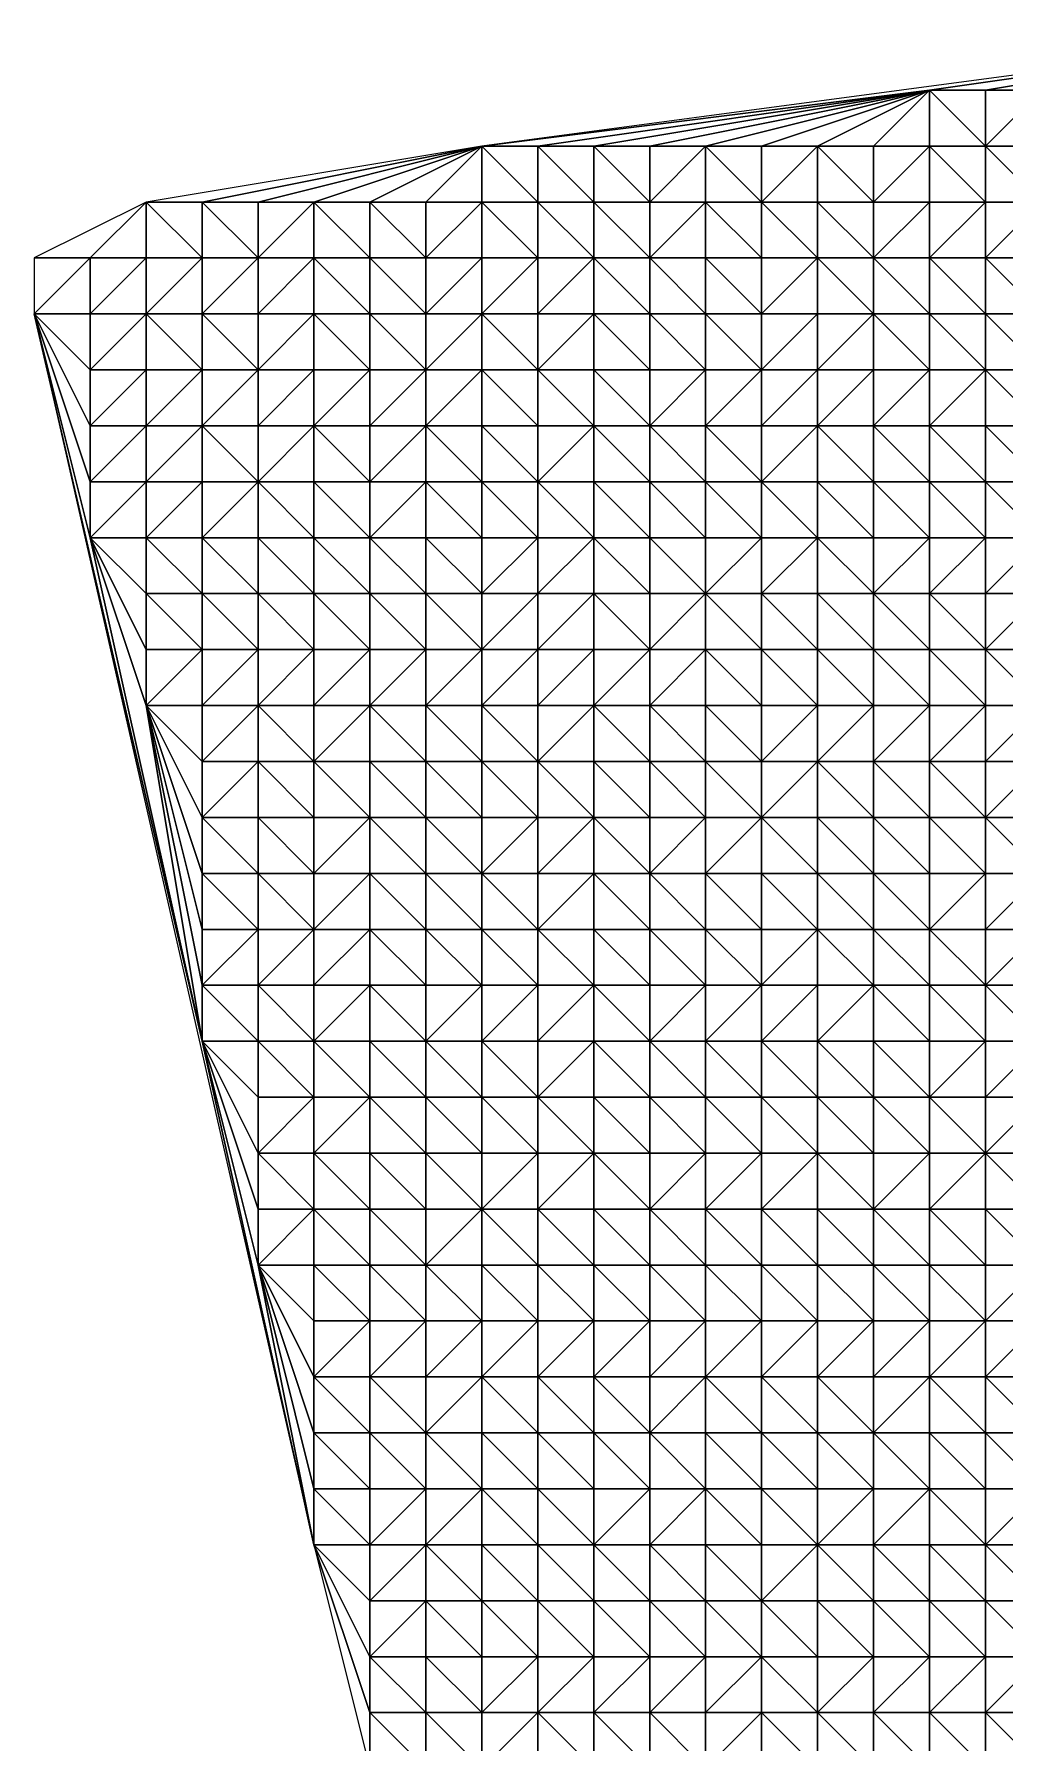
# Model space of a CAD drawing. Extents: x -43 to 22, y -21 to 35.
# Drawn here: x -43 to -25.65, y 0.46 to 31 of the extents above; entities that cross this region are included whole.
import ezdxf

# ---------------------------------------------------------------- set-up
doc = ezdxf.new("R2010")
doc.units = 0
doc.layers.get('0').update_dxf_attribs({"color": 254, "linetype": 'CONTINUOUS'})

msp = doc.modelspace()

# ---------------------------------------------------------------- meshes
at = {"color": 3}
mesh = msp.add_polyface(dxfattribs=at)
corners = [(-24, 25, -2.109), (-24, 26, -2.065), (-25, 26, -2.137), (-25, 25, -2.178), (-26, 26, -2.211), (-26, 25, -2.247), (-27, 26, -2.287), (-27, 25, -2.326), (-28, 26, -2.368), (-28, 25, -2.407), (-29, 25, -2.482), (-24, 29, -1.92), (-24, 30, -1.875), (-25, 30, -1.941), (-25, 29, -1.998), (-26, 29, -2.077), (-25, 28, -2.044), (-26, 28, -2.121), (-26, 27, -2.166), (-27, 27, -2.242), (-24, 28, -1.969), (-25, 27, -2.093), (-24, 27, -2.016), (-26, 30, -2.032), (-27, 30, -2.168), (-27, 29, -2.147), (-28, 29, -2.214), (-28, 28, -2.274), (-29, 29, -2.291), (-27, 28, -2.195), (-28, 27, -2.322), (-20, 31, -1.811), (-35, 29, -2.703), (-25, 24, -2.218), (-27, 24, -2.357), (-29, 28, -2.348), (-29, 27, -2.397), (-28, 24, -2.435), (-26, 24, -2.284)]
mesh.append_faces([[corners[k] for k in face] for face in [(3, 2, 4), (3, 4, 5), (5, 4, 6), (5, 6, 7), (7, 6, 8), (7, 8, 9), (9, 8, 10), (4, 19, 6), (27, 26, 28), (26, 24, 28), (19, 29, 30), (19, 30, 6), (6, 30, 8), (29, 27, 30), (3, 5, 33), (5, 7, 34), (27, 35, 30), (30, 36, 8), (7, 9, 37), (38, 5, 34)]], dxfattribs={"color": 70})
mesh.append_faces([[corners[k] for k in face] for face in [(0, 1, 2), (0, 2, 3), (11, 12, 13), (11, 13, 14), (14, 13, 15), (14, 15, 16), (16, 15, 17), (16, 17, 18), (18, 17, 19), (18, 19, 4), (20, 14, 16), (21, 22, 16), (21, 16, 18), (13, 23, 15), (15, 23, 24), (15, 24, 25), (25, 24, 26), (25, 26, 27), (15, 25, 17), (17, 25, 29), (17, 29, 19), (25, 27, 29), (24, 31, 32), (21, 18, 2), (2, 18, 4), (2, 1, 21)]], dxfattribs={"color": 80})
mesh = msp.add_polyface(dxfattribs=at)
corners = [(-20, 28, -1.76), (-20, 29, -1.708), (-21, 29, -1.76), (-21, 28, -1.803), (-22, 29, -1.809), (-22, 28, -1.848), (-23, 29, -1.855), (-23, 28, -1.9), (-24, 28, -1.969), (-23, 27, -1.94), (-24, 27, -2.016), (-23, 26, -1.988), (-24, 26, -2.065), (-24, 25, -2.109), (-20, 27, -1.811), (-21, 27, -1.853), (-21, 26, -1.894), (-22, 26, -1.931), (-22, 25, -1.969), (-23, 25, -2.035), (-21, 30, -1.714), (-20, 26, -1.856), (-21, 25, -1.932), (-22, 30, -1.76), (-20, 31, -1.811), (-23, 30, -1.814), (-24, 30, -1.875), (-24, 29, -1.92), (-22, 27, -1.888), (-25, 29, -1.998), (-25, 27, -2.093), (-25, 28, -2.044), (-25, 30, -1.941), (-26, 30, -2.032), (-27, 30, -2.168)]
mesh.append_faces([[corners[k] for k in face] for face in [(0, 1, 2), (0, 2, 3), (1, 20, 2), (2, 20, 23), (23, 20, 24), (23, 24, 25), (0, 3, 15), (2, 23, 4)]], dxfattribs={"color": 3})
mesh.append_faces([[corners[k] for k in face] for face in [(3, 2, 4), (3, 4, 5), (5, 4, 6), (5, 6, 7), (7, 6, 8), (7, 8, 9), (9, 8, 10), (9, 10, 11), (11, 10, 12), (11, 12, 13), (14, 15, 16), (16, 15, 17), (16, 17, 18), (18, 17, 19), (21, 16, 22), (22, 16, 18), (25, 24, 26), (25, 26, 27), (15, 3, 28), (15, 28, 17), (17, 28, 9), (17, 9, 11), (4, 23, 25), (4, 25, 6), (6, 25, 27), (6, 27, 8), (8, 27, 29), (3, 5, 28), (28, 5, 7), (28, 7, 9), (12, 10, 30), (17, 11, 19), (19, 11, 13), (8, 31, 10), (26, 24, 32), (32, 24, 33), (33, 24, 34)]], dxfattribs={"color": 80})
mesh = msp.add_polyface(dxfattribs=at)
corners = [(-28, 25, -2.407), (-29, 25, -2.482), (-29, 24, -2.515), (-28, 28, -2.274), (-29, 29, -2.291), (-29, 28, -2.348), (-30, 28, -2.428), (-29, 27, -2.397), (-30, 27, -2.473), (-30, 26, -2.516), (-31, 27, -2.553), (-31, 26, -2.593), (-32, 27, -2.624), (-32, 26, -2.666), (-33, 27, -2.696), (-27, 30, -2.168), (-30, 29, -2.371), (-31, 29, -2.456), (-31, 28, -2.507), (-32, 28, -2.581), (-33, 28, -2.653), (-35, 29, -2.703), (-34, 29, -2.688), (-28, 27, -2.322), (-28, 26, -2.368), (-29, 26, -2.444), (-30, 25, -2.555), (-30, 24, -2.591), (-32, 29, -2.537), (-33, 29, -2.609), (-31, 25, -2.629), (-31, 24, -2.667), (-32, 25, -2.71), (-33, 26, -2.741), (-33, 25, -2.783), (-32, 24, -2.749), (-33, 24, -2.827)]
mesh.append_faces([[corners[k] for k in face] for face in [(11, 10, 12), (11, 12, 13), (13, 12, 14), (12, 19, 20), (19, 17, 28), (29, 15, 22), (10, 8, 18), (26, 11, 30), (26, 30, 31), (12, 10, 18), (32, 30, 13), (13, 30, 11), (13, 33, 32), (32, 33, 34), (32, 34, 35), (35, 34, 36), (35, 30, 32)]], dxfattribs={"color": 60})
mesh.append_faces([[corners[k] for k in face] for face in [(0, 1, 2), (3, 4, 5), (5, 4, 6), (5, 6, 7), (7, 6, 8), (7, 8, 9), (9, 8, 10), (9, 10, 11), (4, 15, 16), (4, 16, 6), (6, 16, 17), (6, 17, 18), (18, 17, 19), (18, 19, 12), (23, 5, 7), (24, 7, 25), (24, 25, 1), (1, 25, 26), (1, 26, 27), (28, 17, 15), (28, 15, 29), (28, 29, 19), (18, 8, 6), (16, 15, 17), (7, 9, 25), (25, 9, 26), (9, 11, 26)]], dxfattribs={"color": 70})
mesh.append_faces([[corners[k] for k in face] for face in [(15, 21, 22)]], dxfattribs={"color": 80})
mesh = msp.add_polyface(dxfattribs=at)
corners = [(-37, 26, -3.034), (-37, 27, -2.995), (-38, 27, -3.071), (-38, 26, -3.115), (-39, 26, -3.193), (-39, 25, -3.22), (-40, 26, -3.278), (-40, 25, -3.294), (-41, 26, -3.364), (-41, 25, -3.347), (-42, 25, -3.415), (-42, 24, -3.448), (-43, 26, -3.41), (-42, 23, -3.486), (-38, 28, -3.03), (-39, 28, -3.121), (-39, 27, -3.162), (-40, 28, -3.211), (-40, 27, -3.233), (-41, 28, -3.287), (-41, 27, -3.315), (-42, 27, -3.388), (-42, 26, -3.404), (-37, 25, -3.068), (-38, 25, -3.147), (-39, 24, -3.255), (-40, 24, -3.315), (-35, 29, -2.703), (-43, 27, -3.444), (-38, 24, -3.181), (-41, 24, -3.381)]
mesh.append_faces([[corners[k] for k in face] for face in [(0, 1, 2), (0, 2, 3), (3, 2, 4), (3, 4, 5), (5, 4, 6), (5, 6, 7), (14, 15, 16), (16, 15, 17), (16, 17, 18), (18, 17, 19), (18, 19, 20), (23, 3, 24), (24, 3, 5), (24, 5, 25), (25, 5, 26), (1, 14, 2), (14, 16, 2), (2, 16, 4), (18, 8, 6), (18, 6, 16), (16, 6, 4), (23, 24, 29), (29, 24, 25), (5, 7, 26)]], dxfattribs={"color": 2})
mesh.append_faces([[corners[k] for k in face] for face in [(7, 6, 8), (7, 8, 9), (9, 8, 10), (9, 10, 11), (11, 10, 12), (11, 12, 13), (20, 19, 21), (20, 21, 22), (22, 21, 12), (22, 12, 10), (19, 17, 27), (20, 8, 18), (19, 28, 21), (21, 28, 12), (10, 8, 22), (22, 8, 20), (26, 7, 30), (7, 9, 30), (30, 9, 11), (30, 11, 13)]], dxfattribs={"color": 40})
mesh.append_faces([[corners[k] for k in face] for face in [(27, 17, 15)]], dxfattribs={"color": 60})
mesh = msp.add_polyface(dxfattribs=at)
corners = [(-32, 26, -2.666), (-33, 27, -2.696), (-33, 26, -2.741), (-34, 26, -2.814), (-34, 25, -2.858), (-35, 26, -2.885), (-35, 25, -2.923), (-36, 25, -2.994), (-36, 24, -3.03), (-32, 27, -2.624), (-33, 28, -2.653), (-34, 28, -2.728), (-34, 27, -2.774), (-35, 28, -2.804), (-35, 27, -2.849), (-36, 27, -2.92), (-36, 26, -2.959), (-37, 27, -2.995), (-37, 26, -3.034), (-34, 29, -2.688), (-35, 29, -2.703), (-33, 29, -2.609), (-32, 28, -2.581), (-36, 28, -2.877), (-37, 28, -2.951), (-38, 28, -3.03), (-39, 28, -3.121), (-37, 25, -3.068), (-38, 26, -3.115), (-33, 24, -2.827), (-33, 25, -2.783), (-34, 24, -2.897), (-35, 24, -2.963), (-37, 24, -3.103), (-38, 24, -3.181)]
mesh.append_faces([[corners[k] for k in face] for face in [(6, 5, 7), (6, 7, 8), (16, 15, 17), (16, 17, 18), (15, 24, 17), (24, 20, 25), (25, 20, 26), (7, 16, 18), (7, 18, 27), (27, 18, 28), (32, 6, 8), (24, 25, 17), (7, 27, 33), (33, 27, 34)]], dxfattribs={"color": 2})
mesh.append_faces([[corners[k] for k in face] for face in [(0, 1, 2), (2, 1, 3), (2, 3, 4), (4, 3, 5), (4, 5, 6), (9, 10, 1), (1, 10, 11), (1, 11, 12), (12, 11, 13), (12, 13, 14), (14, 13, 15), (14, 15, 16), (19, 20, 11), (19, 11, 10), (21, 19, 10), (22, 21, 10), (1, 12, 3), (3, 12, 5), (13, 20, 23), (23, 20, 24), (23, 24, 15), (13, 23, 15), (20, 13, 11), (12, 14, 5), (5, 14, 16), (5, 16, 7), (29, 30, 4), (4, 30, 2), (29, 4, 31), (31, 4, 6), (31, 6, 32)]], dxfattribs={"color": 60})
mesh = msp.add_polyface(dxfattribs=at)
corners = [(-41, 19, -3.549), (-42, 22, -3.556), (-40, 13, -3.671), (-40, 14, -3.6), (-38, 14, -3.462), (-37, 14, -3.401), (-37, 15, -3.36), (-36, 14, -3.339), (-36, 15, -3.298), (-36, 19, -3.188), (-37, 19, -3.245), (-36, 18, -3.212), (-37, 18, -3.274), (-36, 17, -3.245), (-37, 17, -3.299), (-36, 16, -3.27), (-37, 16, -3.326), (-43, 26, -3.41), (-38, 4, -4.007), (-38, 19, -3.301), (-38, 18, -3.328), (-39, 19, -3.365), (-39, 18, -3.394), (-40, 18, -3.446), (-40, 17, -3.509), (-40, 16, -3.546), (-40, 15, -3.575), (-39, 15, -3.496), (-39, 14, -3.542), (-38, 17, -3.353), (-39, 17, -3.427), (-39, 16, -3.463), (-40, 19, -3.461), (-38, 16, -3.387), (-38, 15, -3.424)]
mesh.append_faces([[corners[k] for k in face] for face in [(9, 10, 11), (11, 10, 12), (13, 12, 14), (15, 14, 16), (10, 19, 20)]], dxfattribs={"color": 2})
mesh.append_faces([[corners[k] for k in face] for face in [(2, 17, 18)]], dxfattribs={"color": 30})
mesh.append_faces([[corners[k] for k in face] for face in [(0, 1, 2), (0, 2, 3), (4, 5, 6), (6, 5, 7), (6, 7, 8), (8, 16, 6), (20, 19, 21), (20, 21, 22), (22, 21, 23), (22, 23, 24), (24, 23, 0), (24, 0, 25), (25, 0, 26), (25, 26, 27), (27, 26, 3), (27, 3, 28), (14, 12, 20), (20, 12, 10), (14, 20, 29), (29, 20, 22), (29, 22, 30), (30, 22, 24), (30, 24, 31), (31, 24, 25), (31, 25, 27), (21, 32, 23), (23, 32, 0), (14, 29, 33), (33, 29, 30), (33, 30, 31), (14, 33, 16), (16, 33, 34), (16, 34, 6), (6, 34, 4), (33, 31, 34), (34, 31, 27), (34, 27, 28), (0, 3, 26), (4, 34, 28)]], dxfattribs={"color": 40})
mesh = msp.add_polyface(dxfattribs=at)
corners = [(-37, 20, -3.214), (-37, 21, -3.193), (-38, 21, -3.252), (-38, 20, -3.275), (-39, 21, -3.324), (-39, 20, -3.346), (-40, 21, -3.399), (-40, 20, -3.439), (-41, 21, -3.472), (-41, 20, -3.51), (-42, 22, -3.556), (-41, 19, -3.549), (-37, 23, -3.134), (-37, 24, -3.103), (-38, 24, -3.181), (-38, 23, -3.203), (-39, 23, -3.275), (-38, 22, -3.228), (-39, 22, -3.298), (-42, 23, -3.486), (-43, 26, -3.41), (-41, 23, -3.411), (-41, 22, -3.441), (-40, 23, -3.343), (-40, 22, -3.367), (-39, 24, -3.255), (-40, 24, -3.315), (-41, 24, -3.381), (-37, 22, -3.162), (-38, 19, -3.301), (-40, 19, -3.461), (-39, 19, -3.365), (-40, 13, -3.671)]
mesh.append_faces([[corners[k] for k in face] for face in [(0, 1, 2), (0, 2, 3), (3, 2, 4), (3, 4, 5), (12, 13, 14), (12, 14, 15), (15, 14, 16), (15, 16, 17), (17, 16, 18), (17, 18, 2), (2, 18, 4), (16, 24, 18), (25, 26, 16), (16, 26, 23), (14, 25, 16), (1, 17, 2), (28, 15, 17), (3, 29, 0), (3, 31, 29)]], dxfattribs={"color": 2})
mesh.append_faces([[corners[k] for k in face] for face in [(5, 4, 6), (5, 6, 7), (7, 6, 8), (7, 8, 9), (9, 8, 10), (9, 10, 11), (19, 20, 10), (19, 10, 21), (21, 10, 22), (21, 22, 23), (23, 22, 24), (23, 24, 16), (26, 27, 21), (21, 27, 19), (21, 23, 26), (18, 24, 4), (4, 24, 6), (8, 6, 22), (22, 6, 24), (8, 22, 10), (7, 30, 5), (5, 30, 31), (5, 31, 3), (10, 20, 32), (9, 11, 7), (7, 11, 30)]], dxfattribs={"color": 40})
mesh = msp.add_polyface(dxfattribs=at)
corners = [(-32, 23, -2.785), (-33, 24, -2.827), (-33, 23, -2.861), (-34, 23, -2.931), (-33, 22, -2.895), (-34, 22, -2.962), (-34, 21, -2.994), (-35, 21, -3.063), (-35, 20, -3.095), (-36, 21, -3.134), (-36, 20, -3.166), (-37, 21, -3.193), (-37, 20, -3.214), (-36, 24, -3.03), (-36, 25, -2.994), (-37, 24, -3.103), (-37, 23, -3.134), (-33, 21, -2.924), (-34, 20, -3.021), (-35, 19, -3.125), (-36, 19, -3.188), (-33, 20, -2.957), (-34, 19, -3.053), (-35, 24, -2.963), (-35, 23, -3), (-36, 23, -3.064), (-35, 22, -3.036), (-36, 22, -3.1), (-34, 24, -2.897), (-37, 22, -3.162), (-33, 19, -2.986), (-38, 22, -3.228), (-37, 19, -3.245), (-38, 23, -3.203), (-38, 19, -3.301)]
mesh.append_faces([[corners[k] for k in face] for face in [(6, 5, 7), (6, 7, 8), (8, 7, 9), (8, 9, 10), (10, 9, 11), (10, 11, 12), (13, 14, 15), (13, 15, 16), (17, 4, 6), (17, 6, 18), (18, 6, 8), (18, 8, 19), (19, 8, 20), (21, 17, 18), (21, 18, 22), (22, 18, 19), (23, 13, 24), (24, 13, 25), (24, 25, 26), (26, 25, 27), (26, 27, 7), (7, 27, 9), (3, 28, 23), (3, 23, 24), (3, 24, 5), (5, 24, 26), (5, 26, 7), (13, 16, 25), (25, 16, 29), (25, 29, 27), (27, 29, 9), (30, 21, 22), (9, 29, 11), (11, 29, 31), (8, 10, 20), (20, 10, 32), (16, 33, 29), (12, 34, 32), (12, 32, 10)]], dxfattribs={"color": 2})
mesh.append_faces([[corners[k] for k in face] for face in [(0, 1, 2), (2, 1, 3), (2, 3, 4), (4, 3, 5), (4, 5, 6), (1, 28, 3)]], dxfattribs={"color": 60})
mesh = msp.add_polyface(dxfattribs=at)
corners = [(-28, 20, -2.575), (-29, 21, -2.613), (-29, 20, -2.653), (-30, 21, -2.697), (-30, 20, -2.737), (-31, 21, -2.78), (-31, 20, -2.82), (-32, 20, -2.896), (-32, 19, -2.926), (-28, 23, -2.465), (-29, 24, -2.515), (-29, 23, -2.547), (-30, 23, -2.623), (-29, 22, -2.58), (-30, 22, -2.659), (-29, 25, -2.482), (-30, 24, -2.591), (-31, 24, -2.667), (-31, 23, -2.703), (-32, 24, -2.749), (-32, 23, -2.785), (-33, 24, -2.827), (-28, 22, -2.498), (-30, 25, -2.555), (-31, 25, -2.629), (-28, 21, -2.534), (-31, 22, -2.744), (-32, 22, -2.825), (-32, 21, -2.86), (-33, 22, -2.895), (-33, 21, -2.924), (-29, 19, -2.693), (-30, 19, -2.774), (-33, 20, -2.957), (-31, 19, -2.855), (-33, 23, -2.861), (-33, 19, -2.986)]
mesh.append_faces([[corners[k] for k in face] for face in [(8, 34, 6)]], dxfattribs={"color": 2})
mesh.append_faces([[corners[k] for k in face] for face in [(0, 1, 2), (2, 1, 3), (2, 3, 4), (4, 3, 5), (4, 5, 6), (6, 5, 7), (6, 7, 8), (11, 10, 12), (11, 12, 13), (13, 12, 14), (13, 14, 3), (3, 14, 5), (12, 16, 17), (12, 17, 18), (18, 17, 19), (18, 19, 20), (20, 19, 21), (16, 23, 17), (17, 24, 19), (1, 13, 3), (12, 18, 14), (14, 18, 26), (14, 26, 5), (5, 26, 27), (5, 27, 28), (28, 27, 29), (28, 29, 30), (18, 20, 26), (26, 20, 27), (2, 4, 31), (31, 4, 32), (5, 28, 7), (7, 28, 30), (7, 30, 33), (34, 32, 6), (6, 32, 4), (20, 35, 27), (27, 35, 29), (7, 33, 36)]], dxfattribs={"color": 60})
mesh.append_faces([[corners[k] for k in face] for face in [(9, 10, 11), (10, 15, 16), (10, 16, 12), (22, 11, 13), (25, 13, 1)]], dxfattribs={"color": 70})
mesh = msp.add_polyface(dxfattribs=at)
corners = [(-24, 21, -2.253), (-24, 22, -2.222), (-25, 22, -2.284), (-25, 21, -2.319), (-26, 21, -2.384), (-26, 20, -2.422), (-27, 21, -2.458), (-27, 20, -2.499), (-28, 21, -2.534), (-28, 20, -2.575), (-29, 21, -2.613), (-24, 23, -2.186), (-24, 24, -2.151), (-25, 24, -2.218), (-25, 23, -2.253), (-26, 24, -2.284), (-26, 23, -2.319), (-27, 24, -2.357), (-27, 23, -2.387), (-28, 24, -2.435), (-28, 23, -2.465), (-29, 24, -2.515), (-24, 20, -2.28), (-25, 20, -2.347), (-25, 19, -2.385), (-26, 22, -2.351), (-27, 22, -2.422), (-28, 22, -2.498), (-29, 23, -2.547), (-25, 25, -2.178), (-26, 25, -2.247), (-27, 25, -2.326), (-28, 25, -2.407), (-29, 22, -2.58), (-26, 19, -2.465), (-27, 19, -2.542), (-28, 19, -2.614), (-29, 20, -2.653), (-29, 19, -2.693)]
mesh.append_faces([[corners[k] for k in face] for face in [(9, 8, 10), (35, 9, 36), (9, 37, 36), (36, 37, 38)]], dxfattribs={"color": 60})
mesh.append_faces([[corners[k] for k in face] for face in [(0, 1, 2), (0, 2, 3), (3, 2, 4), (3, 4, 5), (5, 4, 6), (5, 6, 7), (7, 6, 8), (7, 8, 9), (11, 12, 13), (11, 13, 14), (14, 13, 15), (14, 15, 16), (16, 15, 17), (16, 17, 18), (18, 17, 19), (18, 19, 20), (20, 19, 21), (22, 0, 3), (22, 3, 23), (23, 3, 5), (23, 5, 24), (1, 14, 2), (2, 14, 16), (2, 16, 25), (25, 16, 18), (25, 18, 26), (26, 18, 20), (26, 20, 27), (27, 20, 28), (13, 30, 15), (17, 31, 19), (19, 32, 21), (2, 25, 4), (4, 25, 6), (26, 27, 8), (8, 27, 33), (25, 26, 6), (6, 26, 8), (5, 7, 34), (7, 9, 35)]], dxfattribs={"color": 70})
mesh.append_faces([[corners[k] for k in face] for face in [(12, 29, 13)]], dxfattribs={"color": 80})
mesh = msp.add_polyface(dxfattribs=at)
corners = [(-32, 19, -2.926), (-32, 20, -2.896), (-33, 19, -2.986), (-32, 18, -2.95), (-33, 18, -3.014), (-32, 17, -2.979), (-33, 17, -3.05), (-32, 16, -3.016), (-33, 16, -3.09), (-32, 15, -3.061), (-33, 15, -3.131), (-32, 14, -3.109), (-33, 14, -3.177), (-36, 15, -3.298), (-36, 14, -3.339), (-35, 14, -3.282), (-35, 15, -3.241), (-34, 14, -3.232), (-34, 15, -3.192), (-35, 19, -3.125), (-36, 19, -3.188), (-35, 18, -3.146), (-36, 18, -3.212), (-35, 17, -3.178), (-36, 17, -3.245), (-35, 16, -3.213), (-36, 16, -3.27), (-34, 19, -3.053), (-34, 18, -3.079), (-34, 17, -3.116), (-37, 18, -3.274), (-37, 17, -3.299), (-37, 16, -3.326), (-34, 16, -3.155), (-36, 13, -3.38), (-37, 14, -3.401)]
mesh.append_faces([[corners[k] for k in face] for face in [(0, 1, 2), (0, 2, 3), (3, 2, 4), (3, 4, 5), (5, 4, 6), (5, 6, 7), (7, 6, 8), (7, 8, 9), (9, 8, 10), (9, 10, 11), (11, 10, 12), (16, 15, 17), (16, 17, 18), (18, 17, 12), (18, 12, 10), (19, 20, 21), (21, 20, 22), (21, 22, 23), (23, 22, 24), (23, 24, 25), (25, 24, 26), (25, 26, 16), (16, 26, 13), (27, 19, 28), (28, 19, 21), (28, 21, 29), (29, 21, 23), (29, 23, 25), (2, 27, 28), (22, 30, 24), (24, 31, 26), (26, 32, 13), (6, 4, 28), (28, 4, 2), (28, 29, 6), (6, 29, 33), (6, 33, 8), (8, 33, 18), (8, 18, 10), (18, 33, 25), (25, 33, 29), (16, 18, 25)]], dxfattribs={"color": 2})
mesh.append_faces([[corners[k] for k in face] for face in [(13, 14, 15), (13, 15, 16), (34, 14, 35)]], dxfattribs={"color": 40})
mesh = msp.add_polyface(dxfattribs=at)
corners = [(-25, 19, -2.385), (-26, 20, -2.422), (-26, 19, -2.465), (-26, 18, -2.508), (-27, 18, -2.585), (-26, 17, -2.554), (-27, 17, -2.627), (-26, 16, -2.596), (-27, 16, -2.666), (-27, 15, -2.699), (-28, 16, -2.739), (-28, 15, -2.772), (-24, 14, -2.55), (-25, 15, -2.573), (-25, 14, -2.619), (-26, 14, -2.672), (-25, 13, -2.66), (-24, 18, -2.356), (-25, 18, -2.431), (-24, 17, -2.403), (-25, 17, -2.479), (-24, 16, -2.45), (-25, 16, -2.526), (-24, 15, -2.5), (-24, 19, -2.316), (-25, 20, -2.347), (-27, 20, -2.499), (-27, 19, -2.542), (-28, 18, -2.657), (-28, 17, -2.697), (-28, 19, -2.614), (-29, 17, -2.774), (-26, 15, -2.636), (-27, 14, -2.734), (-28, 14, -2.812), (-27, 13, -2.776), (-26, 13, -2.712), (-29, 13, -2.938), (-28, 13, -2.857), (-29, 15, -2.845)]
mesh.append_faces([[corners[k] for k in face] for face in [(5, 4, 6), (5, 6, 7), (7, 6, 8), (7, 8, 9), (9, 8, 10), (9, 10, 11), (12, 13, 14), (14, 13, 15), (14, 15, 16), (4, 27, 28), (4, 28, 6), (6, 28, 29), (6, 29, 8), (8, 29, 10), (27, 30, 28), (29, 31, 10), (5, 20, 18), (5, 7, 22), (13, 32, 15), (15, 32, 9), (9, 32, 7), (9, 11, 33), (33, 11, 34), (33, 34, 35), (35, 36, 33), (33, 36, 15), (33, 15, 9), (34, 37, 38), (34, 11, 39)]], dxfattribs={"color": 60})
mesh.append_faces([[corners[k] for k in face] for face in [(0, 1, 2), (0, 2, 3), (3, 2, 4), (3, 4, 5), (17, 0, 18), (18, 0, 3), (18, 3, 5), (19, 18, 20), (21, 20, 22), (23, 22, 13), (24, 25, 0), (2, 26, 27), (2, 27, 4), (22, 20, 5), (22, 7, 32), (22, 32, 13)]], dxfattribs={"color": 70})
mesh = msp.add_polyface(dxfattribs=at)
corners = [(-28, 15, -2.772), (-28, 16, -2.739), (-29, 16, -2.809), (-29, 15, -2.845), (-30, 16, -2.874), (-30, 15, -2.912), (-31, 16, -2.941), (-31, 15, -2.984), (-32, 16, -3.016), (-32, 15, -3.061), (-28, 18, -2.657), (-28, 19, -2.614), (-29, 18, -2.732), (-28, 17, -2.697), (-29, 17, -2.774), (-29, 19, -2.693), (-30, 18, -2.812), (-30, 17, -2.845), (-31, 18, -2.885), (-31, 17, -2.909), (-32, 18, -2.95), (-32, 17, -2.979), (-30, 19, -2.774), (-31, 19, -2.855), (-32, 19, -2.926), (-30, 14, -2.961), (-31, 14, -3.032), (-32, 14, -3.109), (-29, 14, -2.89), (-28, 14, -2.812), (-29, 13, -2.938), (-30, 13, -3.014), (-31, 13, -3.084), (-32, 13, -3.162)]
mesh.append_faces([[corners[k] for k in face] for face in [(5, 4, 6), (5, 6, 7), (7, 6, 8), (7, 8, 9), (19, 18, 20), (19, 20, 21), (6, 19, 8), (8, 19, 21), (25, 5, 7), (25, 7, 26), (26, 7, 9), (26, 9, 27), (26, 32, 25), (25, 32, 31), (27, 33, 26), (26, 33, 32)]], dxfattribs={"color": 2})
mesh.append_faces([[corners[k] for k in face] for face in [(0, 1, 2), (0, 2, 3), (3, 2, 4), (3, 4, 5), (10, 11, 12), (10, 12, 13), (13, 12, 14), (1, 14, 2), (11, 15, 12), (12, 15, 16), (12, 16, 17), (17, 16, 18), (17, 18, 19), (15, 22, 16), (16, 22, 23), (16, 23, 18), (18, 23, 24), (18, 24, 20), (2, 14, 17), (17, 14, 12), (2, 17, 4), (4, 17, 6), (17, 19, 6), (3, 5, 25), (3, 28, 29), (29, 28, 30), (3, 25, 28), (28, 25, 31), (28, 31, 30)]], dxfattribs={"color": 60})
mesh = msp.add_polyface(dxfattribs=at)
corners = [(-40, 14, -3.6), (-40, 13, -3.671), (-39, 13, -3.6), (-39, 14, -3.542), (-38, 13, -3.525), (-38, 14, -3.462), (-37, 14, -3.401), (-38, 4, -4.007), (-39, 9, -3.861), (-35, 12, -3.364), (-36, 13, -3.38), (-36, 12, -3.421), (-36, 9, -3.555), (-36, 10, -3.503), (-37, 10, -3.59), (-37, 9, -3.639), (-38, 10, -3.675), (-38, 9, -3.722), (-38, 8, -3.78), (-38, 7, -3.819), (-37, 8, -3.698), (-37, 7, -3.755), (-36, 8, -3.614), (-37, 13, -3.45), (-37, 12, -3.495), (-38, 12, -3.576), (-38, 11, -3.622), (-39, 11, -3.72), (-39, 10, -3.767), (-36, 11, -3.46), (-37, 11, -3.535), (-39, 12, -3.663)]
mesh.append_faces([[corners[k] for k in face] for face in [(1, 7, 8), (17, 16, 8), (17, 8, 18), (18, 8, 19), (18, 19, 20), (20, 21, 22), (16, 27, 28), (16, 28, 8), (8, 28, 1), (27, 31, 1), (27, 1, 28), (31, 2, 1), (20, 22, 15), (20, 17, 18), (16, 14, 26)]], dxfattribs={"color": 30})
mesh.append_faces([[corners[k] for k in face] for face in [(0, 1, 2), (0, 2, 3), (3, 2, 4), (3, 4, 5), (5, 4, 6), (9, 10, 11), (12, 13, 14), (12, 14, 15), (15, 14, 16), (15, 16, 17), (10, 6, 23), (23, 6, 4), (23, 4, 24), (24, 4, 25), (24, 25, 26), (26, 25, 27), (26, 27, 16), (10, 23, 11), (11, 23, 24), (11, 24, 29), (29, 24, 30), (29, 30, 13), (13, 30, 14), (4, 2, 25), (25, 2, 31), (25, 31, 27), (14, 30, 26), (26, 30, 24), (15, 22, 12), (15, 17, 20)]], dxfattribs={"color": 40})
mesh = msp.add_polyface(dxfattribs=at)
corners = [(-32, 14, -3.109), (-33, 14, -3.177), (-32, 13, -3.162), (-33, 13, -3.228), (-32, 12, -3.208), (-33, 12, -3.274), (-32, 11, -3.257), (-33, 11, -3.32), (-32, 10, -3.301), (-33, 10, -3.365), (-32, 9, -3.339), (-33, 9, -3.4), (-32, 8, -3.386), (-33, 8, -3.434), (-34, 14, -3.232), (-35, 14, -3.282), (-35, 13, -3.324), (-36, 13, -3.38), (-35, 12, -3.364), (-36, 12, -3.421), (-35, 11, -3.4), (-36, 11, -3.46), (-35, 10, -3.442), (-36, 10, -3.503), (-36, 9, -3.555), (-36, 8, -3.614), (-36, 7, -3.672), (-35, 8, -3.537), (-35, 7, -3.593), (-34, 8, -3.483), (-34, 7, -3.532), (-34, 13, -3.273), (-34, 12, -3.32), (-34, 11, -3.364), (-36, 14, -3.339), (-34, 10, -3.401), (-34, 9, -3.444), (-35, 9, -3.486)]
mesh.append_faces([[corners[k] for k in face] for face in [(0, 1, 2), (2, 1, 3), (4, 3, 5), (6, 5, 7), (14, 15, 16), (1, 14, 31), (31, 14, 16), (31, 16, 32), (31, 3, 1)]], dxfattribs={"color": 2})
mesh.append_faces([[corners[k] for k in face] for face in [(8, 7, 9), (10, 9, 11), (12, 11, 13), (16, 15, 17), (16, 17, 18), (18, 19, 20), (20, 19, 21), (20, 21, 22), (22, 21, 23), (22, 23, 24), (25, 26, 27), (27, 28, 29), (29, 30, 13), (32, 16, 18), (32, 18, 33), (33, 18, 20), (33, 20, 22), (15, 34, 17), (32, 3, 31), (7, 5, 32), (32, 5, 3), (32, 33, 7), (7, 33, 35), (7, 35, 9), (9, 35, 11), (11, 35, 36), (36, 35, 22), (36, 22, 37), (37, 22, 24), (37, 24, 27), (27, 24, 25), (29, 13, 36), (36, 13, 11), (36, 37, 29), (29, 37, 27), (22, 35, 33)]], dxfattribs={"color": 40})
mesh = msp.add_polyface(dxfattribs=at)
corners = [(-24, 8, -2.821), (-24, 9, -2.769), (-25, 9, -2.848), (-25, 8, -2.902), (-26, 8, -2.971), (-25, 13, -2.66), (-26, 14, -2.672), (-26, 13, -2.712), (-26, 12, -2.762), (-27, 12, -2.829), (-26, 11, -2.821), (-27, 11, -2.885), (-27, 10, -2.934), (-28, 10, -3.001), (-27, 9, -2.98), (-28, 9, -3.052), (-27, 8, -3.034), (-28, 8, -3.103), (-24, 12, -2.63), (-25, 12, -2.703), (-24, 11, -2.672), (-25, 11, -2.75), (-25, 10, -2.802), (-26, 10, -2.873), (-26, 9, -2.923), (-24, 10, -2.72), (-24, 13, -2.593), (-25, 14, -2.619), (-27, 13, -2.776), (-28, 14, -2.812), (-28, 13, -2.857), (-28, 12, -2.907), (-28, 11, -2.946), (-29, 13, -2.938), (-29, 12, -2.99), (-25, 7, -2.949), (-29, 9, -3.134), (-27, 7, -3.083), (-29, 10, -3.085)]
mesh.append_faces([[corners[k] for k in face] for face in [(12, 11, 13), (12, 13, 14), (14, 13, 15), (14, 15, 16), (16, 15, 17), (4, 24, 14), (4, 14, 16), (24, 23, 12), (12, 23, 10), (12, 14, 24), (15, 36, 17), (4, 16, 37), (13, 38, 15)]], dxfattribs={"color": 2})
mesh.append_faces([[corners[k] for k in face] for face in [(0, 1, 2), (0, 2, 3), (3, 2, 4), (5, 6, 7), (5, 7, 8), (8, 7, 9), (8, 9, 10), (10, 9, 11), (10, 11, 12), (18, 5, 19), (19, 5, 8), (19, 8, 10), (20, 19, 21), (21, 19, 10), (21, 10, 22), (22, 10, 23), (22, 23, 2), (2, 23, 24), (2, 24, 4), (25, 21, 22), (1, 22, 2), (26, 27, 5), (28, 29, 30), (28, 30, 9), (9, 30, 31), (9, 31, 11), (11, 31, 32), (11, 32, 13), (7, 28, 9), (30, 33, 31), (31, 34, 32), (0, 3, 35)]], dxfattribs={"color": 60})
mesh = msp.add_polyface(dxfattribs=at)
corners = [(-32, 13, -3.162), (-33, 13, -3.228), (-32, 12, -3.208), (-33, 12, -3.274), (-32, 11, -3.257), (-33, 11, -3.32), (-32, 10, -3.301), (-33, 10, -3.365), (-32, 9, -3.339), (-33, 9, -3.4), (-32, 8, -3.386), (-28, 10, -3.001), (-28, 11, -2.946), (-29, 11, -3.037), (-29, 10, -3.085), (-30, 10, -3.161), (-29, 9, -3.134), (-30, 9, -3.214), (-29, 8, -3.183), (-30, 8, -3.255), (-30, 7, -3.303), (-29, 13, -2.938), (-30, 13, -3.014), (-29, 12, -2.99), (-28, 12, -2.907), (-28, 8, -3.103), (-29, 7, -3.228), (-28, 9, -3.052), (-30, 12, -3.067), (-31, 13, -3.084), (-31, 12, -3.134), (-30, 11, -3.114), (-31, 11, -3.182), (-31, 10, -3.226), (-31, 9, -3.272), (-31, 8, -3.32), (-32, 7, -3.431), (-31, 7, -3.368)]
mesh.append_faces([[corners[k] for k in face] for face in [(0, 1, 2), (2, 3, 4), (4, 5, 6), (11, 12, 13), (11, 13, 14), (14, 13, 15), (14, 15, 16), (16, 15, 17), (16, 17, 18), (18, 17, 19), (18, 19, 20), (21, 22, 23), (21, 23, 24), (25, 16, 18), (25, 18, 26), (27, 14, 16), (23, 22, 28), (28, 22, 29), (28, 29, 30), (30, 29, 0), (30, 0, 2), (31, 13, 28), (28, 13, 23), (28, 30, 31), (31, 30, 32), (31, 32, 33), (33, 32, 6), (33, 6, 34), (34, 6, 8), (34, 8, 35), (13, 31, 15), (15, 31, 33), (15, 33, 17), (17, 33, 34), (17, 34, 19), (19, 34, 35), (19, 35, 37), (23, 13, 12), (4, 32, 2), (2, 32, 30), (32, 4, 6)]], dxfattribs={"color": 2})
mesh.append_faces([[corners[k] for k in face] for face in [(6, 7, 8), (8, 9, 10), (35, 8, 10), (35, 10, 36)]], dxfattribs={"color": 40})
mesh = msp.add_polyface(dxfattribs=at)
corners = [(-39, 9, -3.861), (-38, 4, -4.007), (-38, 5, -3.934), (-38, 6, -3.872), (-37, 5, -3.855), (-37, 6, -3.805), (-36, 5, -3.776), (-36, 6, -3.726), (-35, 5, -3.701), (-35, 6, -3.648), (-34, 5, -3.632), (-34, 6, -3.585), (-37, 8, -3.698), (-38, 7, -3.819), (-37, 7, -3.755), (-36, 8, -3.614), (-36, 7, -3.672), (-35, 8, -3.537), (-35, 7, -3.593), (-34, 8, -3.483), (-34, 7, -3.532), (-34, 4, -3.679), (-35, 4, -3.75), (-34, 3, -3.728), (-35, 3, -3.802), (-34, 2, -3.775), (-35, 2, -3.853), (-37, 1, -4.061), (-37, 2, -4.022), (-37, 4, -3.91), (-36, 4, -3.828), (-37, 3, -3.97), (-36, 3, -3.877), (-36, 2, -3.928)]
mesh.append_faces([[corners[k] for k in face] for face in [(27, 28, 1), (28, 32, 31)]], dxfattribs={"color": 20})
mesh.append_faces([[corners[k] for k in face] for face in [(0, 1, 2), (0, 2, 3), (3, 2, 4), (3, 4, 5), (5, 4, 6), (5, 6, 7), (7, 6, 8), (7, 8, 9), (9, 8, 10), (9, 10, 11), (12, 13, 14), (7, 16, 14), (7, 14, 5), (5, 14, 13), (5, 13, 3), (3, 13, 0), (7, 9, 18), (21, 8, 22), (21, 22, 23), (23, 22, 24), (25, 24, 26), (6, 4, 29), (29, 4, 2), (29, 2, 1), (8, 6, 30), (30, 6, 29), (30, 29, 31), (31, 29, 1), (31, 1, 28), (26, 24, 32), (32, 24, 30), (32, 30, 31), (24, 22, 30), (30, 22, 8), (26, 32, 33), (33, 32, 28)]], dxfattribs={"color": 30})
mesh.append_faces([[corners[k] for k in face] for face in [(15, 14, 16), (17, 16, 18), (19, 18, 20), (20, 18, 11), (11, 18, 9), (18, 16, 7), (10, 8, 21)]], dxfattribs={"color": 40})
mesh = msp.add_polyface(dxfattribs=at)
corners = [(-32, 8, -3.386), (-33, 8, -3.434), (-33, 7, -3.485), (-34, 7, -3.532), (-33, 6, -3.53), (-34, 6, -3.585), (-33, 5, -3.574), (-34, 5, -3.632), (-33, 4, -3.611), (-34, 4, -3.679), (-33, 3, -3.654), (-34, 3, -3.728), (-33, 2, -3.694), (-29, 4, -3.352), (-30, 5, -3.388), (-30, 4, -3.425), (-31, 5, -3.459), (-31, 4, -3.493), (-32, 4, -3.555), (-31, 3, -3.528), (-32, 3, -3.591), (-31, 2, -3.567), (-30, 7, -3.303), (-30, 8, -3.255), (-31, 7, -3.368), (-30, 6, -3.345), (-31, 6, -3.416), (-29, 6, -3.267), (-32, 7, -3.431), (-32, 6, -3.48), (-32, 5, -3.518), (-31, 8, -3.32), (-30, 3, -3.459), (-30, 2, -3.495), (-32, 2, -3.629), (-35, 3, -3.802), (-34, 2, -3.775)]
mesh.append_faces([[corners[k] for k in face] for face in [(27, 22, 25)]], dxfattribs={"color": 2})
mesh.append_faces([[corners[k] for k in face] for face in [(10, 9, 11), (10, 11, 12), (10, 20, 8), (12, 34, 10), (10, 34, 20), (11, 35, 36)]], dxfattribs={"color": 30})
mesh.append_faces([[corners[k] for k in face] for face in [(0, 1, 2), (2, 1, 3), (2, 3, 4), (4, 3, 5), (4, 5, 6), (6, 5, 7), (6, 7, 8), (8, 7, 9), (8, 9, 10), (13, 14, 15), (15, 14, 16), (15, 16, 17), (17, 16, 18), (17, 18, 19), (19, 18, 20), (19, 20, 21), (22, 23, 24), (22, 24, 25), (25, 24, 26), (25, 26, 14), (14, 26, 16), (28, 0, 2), (28, 2, 29), (29, 2, 4), (29, 4, 30), (30, 4, 6), (30, 6, 8), (24, 31, 28), (24, 28, 29), (32, 15, 17), (32, 17, 19), (16, 26, 29), (29, 26, 24), (29, 30, 16), (16, 30, 18), (19, 33, 32), (8, 20, 18), (8, 18, 30)]], dxfattribs={"color": 40})
mesh = msp.add_polyface(dxfattribs=at)
corners = [(-26, 7, -3.021), (-26, 8, -2.971), (-27, 7, -3.083), (-26, 6, -3.059), (-27, 6, -3.121), (-26, 5, -3.095), (-27, 5, -3.159), (-26, 4, -3.142), (-27, 4, -3.207), (-26, 3, -3.183), (-27, 3, -3.249), (-26, 2, -3.219), (-27, 2, -3.285), (-27, 1, -3.322), (-27, 8, -3.034), (-28, 8, -3.103), (-28, 7, -3.15), (-29, 7, -3.228), (-28, 6, -3.19), (-29, 6, -3.267), (-28, 5, -3.233), (-29, 5, -3.31), (-29, 4, -3.352), (-30, 5, -3.388), (-29, 8, -3.183), (-30, 7, -3.303), (-30, 6, -3.345), (-28, 4, -3.275), (-28, 3, -3.317), (-29, 3, -3.389), (-30, 3, -3.459), (-29, 2, -3.424), (-30, 2, -3.495), (-29, 1, -3.458), (-28, 2, -3.354), (-28, 1, -3.389), (-30, 4, -3.425)]
mesh.append_faces([[corners[k] for k in face] for face in [(0, 1, 2), (0, 2, 3), (3, 2, 4), (3, 4, 5), (5, 4, 6), (5, 6, 7), (7, 6, 8), (9, 8, 10), (11, 10, 12), (11, 12, 13), (14, 15, 16), (16, 15, 17), (16, 17, 18), (18, 17, 19), (18, 19, 20), (20, 19, 21), (20, 21, 22), (17, 24, 25), (17, 25, 19), (19, 26, 21), (2, 14, 16), (2, 16, 18), (6, 4, 18), (18, 4, 2), (18, 20, 6), (6, 20, 27), (6, 27, 8), (8, 27, 10), (10, 27, 28)]], dxfattribs={"color": 2})
mesh.append_faces([[corners[k] for k in face] for face in [(22, 21, 23), (21, 26, 23), (28, 27, 22), (28, 22, 29), (29, 22, 30), (29, 30, 31), (31, 30, 32), (31, 32, 33), (34, 12, 28), (28, 12, 10), (28, 29, 34), (34, 29, 31), (34, 31, 33), (12, 34, 35), (22, 27, 20), (22, 36, 30)]], dxfattribs={"color": 40})
mesh = msp.add_polyface(dxfattribs=at)
corners = [(-25, 8, -2.902), (-26, 8, -2.971), (-26, 7, -3.021), (-26, 4, -3.142), (-27, 4, -3.207), (-26, 3, -3.183), (-27, 3, -3.249), (-26, 2, -3.219), (-23, 7, -2.796), (-23, 8, -2.751), (-24, 7, -2.87), (-23, 6, -2.846), (-24, 6, -2.918), (-23, 5, -2.889), (-24, 5, -2.961), (-23, 4, -2.923), (-24, 4, -2.993), (-23, 3, -2.954), (-24, 3, -3.029), (-23, 2, -2.994), (-24, 2, -3.072), (-24, 1, -3.114), (-24, 8, -2.821), (-25, 7, -2.949), (-25, 6, -2.994), (-25, 5, -3.032), (-25, 4, -3.068), (-25, 3, -3.109), (-25, 2, -3.148), (-26, 1, -3.254), (-26, 6, -3.059), (-26, 5, -3.095), (-22, 6, -2.784), (-22, 4, -2.863), (-22, 5, -2.826), (-22, 2, -2.924), (-22, 3, -2.891), (-25, 1, -3.191)]
mesh.append_faces([[corners[k] for k in face] for face in [(3, 4, 5), (5, 6, 7), (15, 14, 16), (15, 16, 17), (17, 16, 18), (17, 18, 19), (19, 18, 20), (19, 20, 21), (12, 23, 24), (12, 24, 14), (14, 24, 25), (14, 25, 26), (26, 25, 3), (26, 3, 27), (27, 3, 5), (27, 5, 28), (28, 5, 7), (28, 7, 29), (23, 0, 2), (23, 2, 24), (24, 2, 30), (24, 30, 25), (25, 30, 31), (25, 31, 3), (35, 17, 19), (20, 18, 27), (27, 18, 26), (18, 16, 26), (26, 16, 14), (27, 28, 20), (20, 28, 37), (28, 29, 37)]], dxfattribs={"color": 2})
mesh.append_faces([[corners[k] for k in face] for face in [(0, 1, 2), (8, 9, 10), (8, 10, 11), (11, 10, 12), (11, 12, 13), (13, 12, 14), (13, 14, 15), (10, 22, 23), (10, 23, 12), (32, 8, 11), (33, 13, 15), (34, 11, 13), (36, 15, 17)]], dxfattribs={"color": 60})
mesh = msp.add_polyface(dxfattribs=at)
corners = [(-33, 2, -3.694), (-34, 3, -3.728), (-34, 2, -3.775), (-34, 1, -3.824), (-35, 1, -3.902), (-35, 0, -3.952), (-36, 1, -3.98), (-36, 0, -4.028), (-37, 1, -4.061), (-37, 0, -4.15), (-38, 4, -4.007), (-33, -3, -3.911), (-33, -2, -3.876), (-34, -2, -3.954), (-34, -3, -3.986), (-35, -2, -4.043), (-35, -3, -4.074), (-36, -2, -4.109), (-36, -3, -4.152), (-36, -4, -4.152), (-33, 1, -3.744), (-33, 0, -3.793), (-34, 0, -3.873), (-33, -1, -3.838), (-34, -1, -3.92), (-35, 2, -3.853), (-36, 2, -3.928), (-37, 2, -4.022), (-35, -1, -4), (-36, -1, -4.063), (-34, -4, -4.022), (-33, -4, -3.95), (-35, -4, -4.096), (-35, -5, -4.121), (-34, -5, -4.063)]
mesh.append_faces([[corners[k] for k in face] for face in [(7, 6, 8), (7, 8, 9), (9, 8, 10), (16, 15, 17), (16, 17, 18), (18, 17, 9), (18, 9, 19), (7, 29, 5), (7, 9, 29), (29, 9, 17), (29, 17, 15), (15, 28, 29), (30, 31, 14), (30, 16, 32), (30, 32, 33), (33, 32, 19), (19, 32, 18), (18, 32, 16)]], dxfattribs={"color": 20})
mesh.append_faces([[corners[k] for k in face] for face in [(0, 1, 2), (0, 2, 3), (3, 2, 4), (3, 4, 5), (5, 4, 6), (5, 6, 7), (11, 12, 13), (11, 13, 14), (14, 13, 15), (14, 15, 16), (20, 0, 3), (21, 3, 22), (23, 22, 24), (12, 24, 13), (2, 25, 4), (4, 25, 26), (4, 26, 6), (6, 26, 27), (6, 27, 8), (24, 22, 5), (5, 22, 3), (5, 28, 24), (24, 28, 13), (5, 29, 28), (13, 28, 15), (14, 16, 30), (31, 30, 34)]], dxfattribs={"color": 30})
mesh = msp.add_polyface(dxfattribs=at)
corners = [(-31, 2, -3.567), (-32, 3, -3.591), (-32, 2, -3.629), (-32, 1, -3.668), (-33, 1, -3.744), (-32, 0, -3.711), (-33, 0, -3.793), (-32, -1, -3.755), (-33, -1, -3.838), (-32, -2, -3.796), (-33, -2, -3.876), (-33, -3, -3.911), (-30, 2, -3.495), (-31, 3, -3.528), (-31, 1, -3.603), (-31, 0, -3.635), (-31, -1, -3.674), (-33, 2, -3.694), (-34, 1, -3.824), (-34, 0, -3.873), (-34, -1, -3.92), (-30, 1, -3.527), (-30, -1, -3.606), (-30, 0, -3.567), (-31, -2, -3.715), (-30, -2, -3.646), (-30, -3, -3.682), (-31, -3, -3.755), (-32, -3, -3.836), (-32, -4, -3.879), (-33, -4, -3.95), (-33, -5, -3.996), (-31, -4, -3.805), (-30, -4, -3.733), (-32, -5, -3.928), (-31, -5, -3.862), (-34, -3, -3.986)]
mesh.append_faces([[corners[k] for k in face] for face in [(3, 2, 4), (3, 4, 5), (5, 4, 6), (5, 6, 7), (7, 6, 8), (7, 8, 9), (9, 8, 10), (9, 10, 11), (16, 5, 7), (16, 7, 9), (4, 18, 6), (6, 19, 8), (8, 20, 10), (26, 24, 27), (27, 24, 9), (27, 9, 28), (28, 9, 11), (28, 11, 29), (29, 11, 30), (29, 30, 31), (32, 33, 27), (27, 33, 26), (27, 28, 32), (32, 28, 29), (32, 29, 34), (9, 24, 16), (33, 32, 35), (36, 30, 11)]], dxfattribs={"color": 30})
mesh.append_faces([[corners[k] for k in face] for face in [(0, 1, 2), (0, 2, 3), (0, 12, 13), (12, 0, 14), (14, 0, 3), (14, 3, 15), (15, 3, 5), (15, 5, 16), (2, 17, 4), (15, 21, 14), (14, 21, 12), (22, 23, 15), (15, 23, 21), (15, 16, 22), (22, 16, 24), (22, 24, 25), (25, 24, 26)]], dxfattribs={"color": 40})
mesh = msp.add_polyface(dxfattribs=at)
corners = [(-27, 1, -3.322), (-27, 2, -3.285), (-28, 1, -3.389), (-27, 0, -3.355), (-28, 0, -3.428), (-27, -1, -3.396), (-28, -1, -3.474), (-28, -2, -3.517), (-29, -2, -3.585), (-28, -3, -3.552), (-29, -3, -3.619), (-28, -4, -3.598), (-29, -4, -3.665), (-29, -5, -3.721), (-26, -2, -3.365), (-26, -1, -3.323), (-27, -2, -3.438), (-26, -3, -3.408), (-27, -3, -3.48), (-26, -4, -3.454), (-27, -4, -3.529), (-27, -5, -3.585), (-26, 0, -3.289), (-28, -5, -3.655), (-29, 1, -3.458), (-30, 2, -3.495), (-30, 1, -3.527), (-29, 0, -3.498), (-30, 0, -3.567), (-29, -1, -3.544), (-30, -1, -3.606), (-30, -2, -3.646), (-30, -3, -3.682), (-30, -4, -3.733), (-30, -5, -3.791), (-28, 2, -3.354)]
mesh.append_faces([[corners[k] for k in face] for face in [(12, 32, 33), (12, 33, 34)]], dxfattribs={"color": 30})
mesh.append_faces([[corners[k] for k in face] for face in [(0, 1, 2), (0, 2, 3), (3, 2, 4), (3, 4, 5), (5, 4, 6), (5, 6, 7), (7, 6, 8), (7, 8, 9), (9, 8, 10), (9, 10, 11), (11, 10, 12), (11, 12, 13), (14, 15, 16), (14, 16, 17), (17, 16, 18), (17, 18, 19), (19, 18, 20), (19, 20, 21), (22, 0, 3), (15, 3, 5), (15, 5, 16), (16, 5, 7), (16, 7, 18), (18, 7, 9), (18, 9, 20), (20, 9, 11), (20, 11, 23), (24, 25, 26), (24, 26, 27), (27, 26, 28), (27, 28, 29), (29, 28, 30), (29, 30, 8), (8, 30, 31), (8, 31, 10), (10, 31, 32), (10, 32, 12), (2, 35, 24), (2, 24, 4), (4, 24, 27), (4, 27, 6), (6, 27, 29), (6, 29, 8)]], dxfattribs={"color": 40})
mesh = msp.add_polyface(dxfattribs=at)
corners = [(-22, -2, -3.054), (-23, -1, -3.096), (-23, -2, -3.129), (-24, -1, -3.177), (-24, -2, -3.207), (-25, -2, -3.287), (-24, -3, -3.245), (-25, -3, -3.321), (-24, -4, -3.295), (-25, -4, -3.375), (-24, -5, -3.358), (-22, 1, -2.958), (-23, 2, -2.994), (-23, 1, -3.032), (-24, 1, -3.114), (-23, 0, -3.064), (-24, 0, -3.147), (-22, -4, -3.144), (-23, -3, -3.167), (-23, -4, -3.218), (-24, 2, -3.072), (-25, 1, -3.191), (-25, 0, -3.225), (-25, -1, -3.253), (-26, -1, -3.323), (-26, -2, -3.365), (-26, 1, -3.254), (-26, 2, -3.219), (-27, 1, -3.322), (-26, 0, -3.289), (-27, 0, -3.355), (-22, -1, -3.02), (-22, -3, -3.093), (-22, 0, -2.989), (-23, -5, -3.28), (-26, -3, -3.408), (-26, -4, -3.454), (-25, -5, -3.434), (-26, -5, -3.509), (-27, -5, -3.585)]
mesh.append_faces([[corners[k] for k in face] for face in [(0, 1, 2), (2, 1, 3), (2, 3, 4), (4, 3, 5), (4, 5, 6), (6, 5, 7), (6, 7, 8), (11, 12, 13), (13, 12, 14), (13, 14, 15), (15, 14, 16), (15, 16, 1), (1, 16, 3), (17, 18, 19), (19, 18, 6), (19, 6, 8), (14, 20, 21), (14, 21, 16), (16, 21, 22), (16, 22, 3), (3, 22, 23), (3, 23, 5), (26, 27, 28), (26, 28, 29), (31, 15, 1), (32, 2, 18), (18, 2, 4), (18, 4, 6), (13, 15, 33), (21, 26, 22), (22, 29, 23), (23, 29, 24), (19, 8, 34)]], dxfattribs={"color": 2})
mesh.append_faces([[corners[k] for k in face] for face in [(8, 7, 9), (8, 9, 10), (5, 23, 24), (5, 24, 25), (29, 30, 24), (5, 25, 7), (7, 25, 35), (7, 35, 9), (9, 35, 36), (9, 36, 37), (29, 22, 26), (38, 36, 39)]], dxfattribs={"color": 40})

doc.saveas('drawing.dxf')
